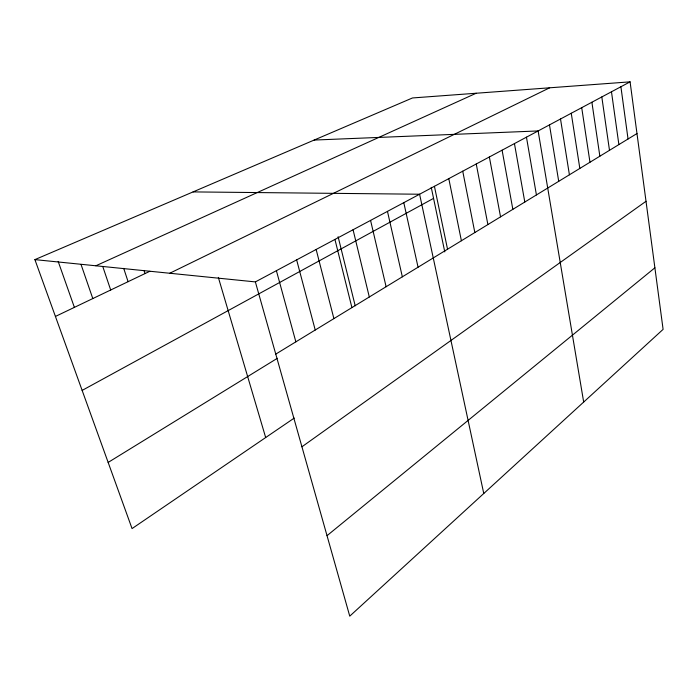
<?xml version="1.0" encoding="UTF-8"?>
<svg xmlns="http://www.w3.org/2000/svg" width="698" height="698" viewBox="0 0 698 698"><rect width="100%" height="100%" fill="white"/><g stroke="black" fill="none" stroke-linecap="round" stroke-linejoin="round"><path stroke-width="1.05" d="M327.022 535.671L654.89 267.796M301.929 446.79L646.016 201.286M294.224 418.085L132.053 528.587L34.9 259.621L412.492 97.956L630.085 81.849L663.1 329.369L349.75 616.151L255.372 281.905L34.9 259.621M108.155 462.425L277.35 358.292M275.762 354.113L636.977 133.536M82.137 390.409L433.554 198.372M255.372 281.905L630.085 81.849M169.762 273.25L549.649 87.8M55.43 316.447L149.843 271.269M95.862 265.781L476.167 93.244M314.179 140.054L538.123 130.945L583.676 402.057M193.067 191.906L419.594 194.227L483.766 493.495M58.17 261.418L74.389 307.382M81.099 264.629L92.799 298.57M102.807 266.619L110.694 290.002M123.703 268.364L128.092 281.687M144.006 270.492L145.01 273.59M218.334 277.385L265.676 437.533M276.399 270.684L295.856 341.846M296.641 259.874L315.226 330.014M316.142 249.465L333.897 318.611M334.935 239.423L351.914 307.617M338.111 236.727L355.203 305.785M353.066 229.747L369.303 296.99M370.568 220.402L386.107 286.73M387.469 211.381L402.345 276.818M403.802 202.664L418.058 267.221M434.426 186.305L447.54 249.212M431.242 187.326L444.783 251.891M448.797 178.636L461.395 240.758M462.73 171.193L474.841 232.547M476.245 163.978L487.885 224.582M489.359 156.98L500.545 216.851M502.089 150.183L512.847 209.339M514.443 143.587L524.8 202.036M526.458 137.174L536.422 194.943M549.474 124.881L558.714 181.332M560.511 118.992L569.411 174.797M571.252 113.259L579.829 168.436M581.713 107.675L589.976 162.241M591.895 102.24L599.861 156.204M601.807 96.943L609.494 150.323M611.474 91.778L618.882 144.582M620.897 86.753L628.043 138.989"/></g></svg>
